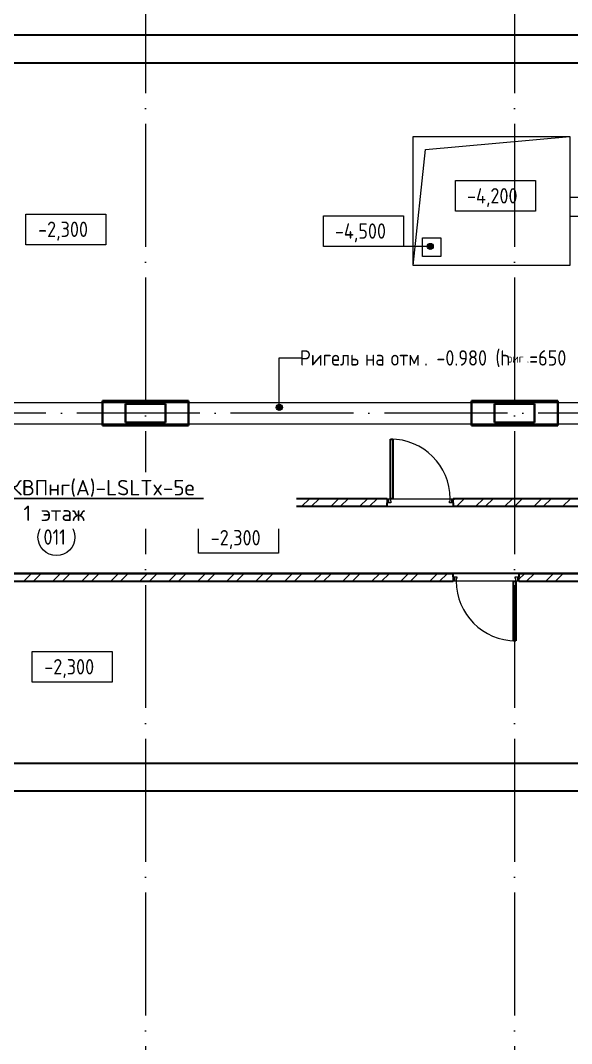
# Model space of a CAD drawing. Header units: millimetres. Extents: x -695119 to 412940, y -249585 to 622758.
# Drawn here: x -122566 to -113608, y 92235 to 108875 of the extents above; entities that cross this region are included whole.
import ezdxf
from ezdxf import colors
from ezdxf.entities.mleader import LeaderData, LeaderLine
from ezdxf.math import Vec2, Vec3

# ---------------------------------------------------------------- set-up
doc = ezdxf.new("R2010")
doc.units = ezdxf.units.MM
doc.linetypes.add('ADSK_Линия сетки', pattern=[25, 20, -2.5, 0, -2.5])
doc.linetypes.add('ADSK_Сверху', pattern=[450, 300, -150])
for name, color, linetype, lineweight in [('Аннотация', 252, 'Continuous', 18), ('Двери', 8, 'Continuous', 9), ('Линии', 7, 'Continuous', 9), ('Марки помещений', 8, 'Continuous', 20), ('Несущие колонны', 252, 'Continuous', 18), ('Оси', 252, 'Continuous', 9), ('Отметки', 252, 'Continuous', 9), ('Перекрытие', 252, 'Continuous', 18), ('Стены наружные', 252, 'Continuous', 18)]:
    doc.layers.add(name, color=color, linetype=linetype, lineweight=lineweight)
doc.styles.add('GOST Common_2', font='', dxfattribs={"width": 0.9, "height": 250})
doc.styles.add('GOST Common_3', font='', dxfattribs={"height": 3.5})
doc.styles.add('Mipgost_5', font='', dxfattribs={"height": 250})
doc.styles.get('GOST Common_2').set_extended_font_data('GOST type B')
doc.styles.get('GOST Common_3').set_extended_font_data('GOST type B')
doc.styles.get('Mipgost_5').set_extended_font_data('Mipgost')

# ---------------------------------------------------------------- blocks, each defined once
blk = doc.blocks.new('подвал')
at = {"layer": 'Аннотация', "lineweight": 9, "true_color": 0x636466}
h = blk.add_hatch(color=251, dxfattribs=at)
edge = h.paths.add_edge_path()
edge.add_arc((-193009, 20256), 50, 0, 360)
at = {"layer": 'Отметки', "true_color": 0x636466}
h = blk.add_hatch(color=251, dxfattribs=at)
edge = h.paths.add_edge_path()
edge.add_arc((-190556, 22874), 50, 0, 360)
at = {"layer": 'Аннотация', "color": 251, "lineweight": 20, "true_color": 0x636466}
for p, q in [((-190146, 23447), (-190146, 23947)), ((-190146, 23947), (-188846, 23947)), ((-188846, 23947), (-188846, 23447)), ((-197129, 22901), (-197129, 23401)), ((-197129, 23401), (-195829, 23401)), ((-195829, 23401), (-195829, 22901)), ((-192293, 22874), (-192293, 23374)), ((-192293, 23374), (-190993, 23374)), ((-190993, 23374), (-190993, 22874)), ((-188846, 23447), (-190146, 23447)), ((-195829, 22901), (-197129, 22901)), ((-190993, 22874), (-192293, 22874)), ((-194322, 17885), (-194322, 18385)), ((-194322, 18385), (-193022, 18385)), ((-193022, 18385), (-193022, 17885)), ((-193022, 17885), (-194322, 17885)), ((-197029, 15786), (-197029, 16286)), ((-197029, 16286), (-195729, 16286)), ((-195729, 16286), (-195729, 15786)), ((-195729, 15786), (-197029, 15786))]:
    blk.add_line(p, q, dxfattribs=at)
at = {"layer": 'Аннотация', "color": 251, "lineweight": 9, "true_color": 0x636466}
for p, q in [((-193009, 21061), (-192652, 21061)), ((-193009, 20256), (-193009, 21061))]:
    blk.add_line(p, q, dxfattribs=at)
blk.add_circle((-193009, 20256), 50, dxfattribs=at)
at = {"layer": 'Двери', "color": 251, "lineweight": 30, "true_color": 0x636466}
for p, q in [((-191204, 19742), (-191164, 19742)), ((-191204, 18772), (-191204, 19742)), ((-191164, 19742), (-191164, 18772)), ((-191164, 18772), (-191204, 18772)), ((-189204, 16462), (-189204, 17432)), ((-189204, 17432), (-189164, 17432)), ((-189164, 17432), (-189164, 16462)), ((-189164, 16462), (-189204, 16462))]:
    blk.add_line(p, q, dxfattribs=at)
at = {"layer": 'Двери', "color": 251, "true_color": 0x636466}
for p, q in [((-191254, 18772), (-191234, 18772)), ((-191254, 18702), (-191254, 18772)), ((-191234, 18702), (-191254, 18702)), ((-191234, 18772), (-191204, 18772)), ((-191234, 18702), (-191234, 18772)), ((-191234, 18772), (-191234, 18702)), ((-191194, 18702), (-191234, 18702)), ((-191204, 18772), (-191204, 18732)), ((-191204, 18732), (-191194, 18732)), ((-191194, 18732), (-191194, 18702)), ((-190244, 18732), (-190234, 18732)), ((-190244, 18702), (-190244, 18732)), ((-190204, 18702), (-190244, 18702)), ((-190234, 18772), (-190204, 18772)), ((-190234, 18732), (-190234, 18772)), ((-190204, 18772), (-190204, 18702)), ((-190204, 18772), (-190184, 18772)), ((-190204, 18702), (-190204, 18772)), ((-190184, 18702), (-190204, 18702)), ((-190184, 18772), (-190184, 18702)), ((-190184, 17502), (-190164, 17502)), ((-190184, 17432), (-190184, 17502)), ((-190164, 17432), (-190164, 17502)), ((-190164, 17502), (-190124, 17502)), ((-190164, 17502), (-190164, 17432)), ((-190134, 17472), (-190134, 17432)), ((-190124, 17472), (-190134, 17472)), ((-190124, 17502), (-190124, 17472)), ((-189174, 17502), (-189134, 17502)), ((-189174, 17472), (-189174, 17502)), ((-189164, 17472), (-189174, 17472)), ((-189164, 17432), (-189164, 17472)), ((-189134, 17502), (-189134, 17432)), ((-189134, 17432), (-189134, 17502)), ((-189134, 17502), (-189114, 17502)), ((-189114, 17502), (-189114, 17432)), ((-190164, 17432), (-190184, 17432)), ((-190134, 17432), (-190164, 17432)), ((-189134, 17432), (-189164, 17432)), ((-189114, 17432), (-189134, 17432))]:
    blk.add_line(p, q, dxfattribs=at)
for centre, start, end in [((-191204, 18772), 0, 90), ((-189164, 17432), 180, 270)]:
    blk.add_arc(centre, 970, start, end, dxfattribs=at)
at = {"layer": 'Линии', "color": 251, "linetype": 'ADSK_Сверху', "ltscale": 100, "true_color": 0x636466}
for p, q in [((-178138, 23669), (-188284, 23669)), ((-188284, 23669), (-188284, 23369)), ((-188284, 23369), (-178138, 23369)), ((-200744, 20337), (-180279, 20337)), ((-200744, 19987), (-180279, 19987))]:
    blk.add_line(p, q, dxfattribs=at)
at = {"layer": 'Марки помещений', "color": 251, "true_color": 0x636466}
blk.add_circle((-196632, 18145), 300, dxfattribs=at)
at = {"layer": 'Несущие колонны', "color": 251, "lineweight": 40, "true_color": 0x636466}
for p, q in [((-195884, 19962), (-195884, 20362)), ((-195884, 20362), (-194484, 20362)), ((-195509, 20012), (-195509, 20312)), ((-195509, 20312), (-194859, 20312)), ((-194859, 20312), (-194859, 20012)), ((-194484, 20362), (-194484, 19962)), ((-189884, 19962), (-189884, 20362)), ((-189884, 20362), (-188484, 20362)), ((-189509, 20012), (-189509, 20312)), ((-189509, 20312), (-188859, 20312)), ((-188859, 20312), (-188859, 20012)), ((-188484, 20362), (-188484, 19962)), ((-194859, 20012), (-195509, 20012)), ((-188859, 20012), (-189509, 20012)), ((-194484, 19962), (-195884, 19962)), ((-188484, 19962), (-189884, 19962))]:
    blk.add_line(p, q, dxfattribs=at)
at = {"layer": 'Несущие колонны', "color": 251, "true_color": 0x636466}
for p, q in [((-195884, 20362), (-194484, 20362)), ((-195884, 19962), (-195884, 20362)), ((-195509, 20312), (-194859, 20312)), ((-195509, 20012), (-195509, 20312)), ((-194859, 20312), (-194859, 20012)), ((-194484, 20362), (-194484, 19962)), ((-189884, 20362), (-188484, 20362)), ((-189884, 19962), (-189884, 20362)), ((-189509, 20312), (-188859, 20312)), ((-189509, 20012), (-189509, 20312)), ((-188859, 20312), (-188859, 20012)), ((-188484, 20362), (-188484, 19962)), ((-194859, 20012), (-195509, 20012)), ((-188859, 20012), (-189509, 20012)), ((-194484, 19962), (-195884, 19962)), ((-188484, 19962), (-189884, 19962))]:
    blk.add_line(p, q, dxfattribs=at)
at = {"layer": 'Оси', "color": 251, "linetype": 'ADSK_Линия сетки', "ltscale": 100, "true_color": 0x636466}
for p, q in [((-195184, 29868), (-195184, -28568)), ((-189184, 29868), (-189184, -28568)), ((-174301, 25862), (-244444, 25862)), ((-174301, 20162), (-244444, 20162)), ((-174301, 14462), (-244444, 14462))]:
    blk.add_line(p, q, dxfattribs=at)
at = {"layer": 'Отметки', "color": 251, "lineweight": 20, "true_color": 0x636466}
blk.add_line((-190556, 22874), (-191643, 22874), dxfattribs=at)
at = {"layer": 'Отметки', "color": 251, "true_color": 0x636466}
blk.add_circle((-190556, 22874), 50, dxfattribs=at)
at = {"layer": 'Перекрытие', "color": 251, "true_color": 0x636466}
for p, q in [((-190834, 24662), (-188284, 24662)), ((-190834, 22562), (-190834, 24662)), ((-190635, 24451), (-188284, 24662)), ((-188284, 24662), (-188284, 22562)), ((-190834, 22562), (-190635, 24451)), ((-190684, 23012), (-190384, 23012)), ((-190684, 22712), (-190684, 23012)), ((-190384, 23012), (-190384, 22712)), ((-190384, 22712), (-190684, 22712)), ((-188284, 22562), (-190834, 22562)), ((-191164, 18772), (-190234, 18772)), ((-189204, 17432), (-190134, 17432))]:
    blk.add_line(p, q, dxfattribs=at)
at = {"layer": 'Стены наружные', "color": 251, "lineweight": 30, "true_color": 0x636466}
for p, q in [((-176934, 26312), (-231434, 26312)), ((-200744, 25862), (-185394, 25862)), ((-191254, 18772), (-200744, 18772)), ((-200744, 18652), (-191254, 18652)), ((-191254, 18652), (-191254, 18702)), ((-185394, 18772), (-190184, 18772)), ((-190184, 18702), (-190184, 18652)), ((-190184, 18652), (-185394, 18652)), ((-190184, 17552), (-200744, 17552)), ((-190184, 17502), (-190184, 17552)), ((-186594, 17552), (-189114, 17552)), ((-189114, 17552), (-189114, 17502)), ((-200744, 17432), (-190184, 17432)), ((-189114, 17432), (-186714, 17432)), ((-184754, 14462), (-200744, 14462)), ((-184754, 14012), (-200684, 14012))]:
    blk.add_line(p, q, dxfattribs=at)
at = {"layer": 'Стены наружные', "color": 251, "true_color": 0x636466}
for p, q in [((-185409, 18637), (-200744, 18637)), ((-191254, 18652), (-190184, 18652)), ((-200744, 17567), (-186579, 17567)), ((-189114, 17552), (-190184, 17552))]:
    blk.add_line(p, q, dxfattribs=at)
at = {"layer": 'Стены наружные', "color": 251, "linetype": 'Continuous', "lineweight": 9, "true_color": 0x636466}
for p, q in [((-197198, 18652), (-197078, 18772)), ((-196884, 18652), (-196764, 18772)), ((-196727, 18652), (-196607, 18772)), ((-196413, 18652), (-196293, 18772)), ((-196255, 18652), (-196135, 18772)), ((-195941, 18652), (-195821, 18772)), ((-195784, 18652), (-195664, 18772)), ((-195470, 18652), (-195350, 18772)), ((-195312, 18652), (-195192, 18772)), ((-194998, 18652), (-194878, 18772)), ((-194841, 18652), (-194721, 18772)), ((-194527, 18652), (-194407, 18772)), ((-194370, 18652), (-194250, 18772)), ((-194055, 18652), (-193935, 18772)), ((-193898, 18652), (-193778, 18772)), ((-193584, 18652), (-193464, 18772)), ((-193427, 18652), (-193307, 18772)), ((-193112, 18652), (-192992, 18772)), ((-192955, 18652), (-192835, 18772)), ((-192641, 18652), (-192521, 18772)), ((-192484, 18652), (-192364, 18772)), ((-192169, 18652), (-192049, 18772)), ((-192012, 18652), (-191892, 18772)), ((-191698, 18652), (-191578, 18772)), ((-191541, 18652), (-191421, 18772)), ((-190184, 18752), (-190163, 18772)), ((-190126, 18652), (-190006, 18772)), ((-189812, 18652), (-189692, 18772)), ((-189655, 18652), (-189535, 18772)), ((-189341, 18652), (-189221, 18772)), ((-189183, 18652), (-189063, 18772)), ((-188869, 18652), (-188749, 18772)), ((-188712, 18652), (-188592, 18772)), ((-188398, 18652), (-188278, 18772)), ((-197161, 17432), (-197041, 17552)), ((-197004, 17432), (-196884, 17552)), ((-196690, 17432), (-196570, 17552)), ((-196532, 17432), (-196412, 17552)), ((-196218, 17432), (-196098, 17552)), ((-196061, 17432), (-195941, 17552)), ((-195747, 17432), (-195627, 17552)), ((-195590, 17432), (-195470, 17552)), ((-195275, 17432), (-195155, 17552)), ((-195118, 17432), (-194998, 17552)), ((-194804, 17432), (-194684, 17552)), ((-194647, 17432), (-194527, 17552)), ((-194332, 17432), (-194212, 17552)), ((-194175, 17432), (-194055, 17552)), ((-193861, 17432), (-193741, 17552)), ((-193704, 17432), (-193584, 17552)), ((-193389, 17432), (-193269, 17552)), ((-193232, 17432), (-193112, 17552)), ((-192918, 17432), (-192798, 17552)), ((-192761, 17432), (-192641, 17552)), ((-192446, 17432), (-192326, 17552)), ((-192289, 17432), (-192169, 17552)), ((-191975, 17432), (-191855, 17552)), ((-191818, 17432), (-191698, 17552)), ((-191503, 17432), (-191383, 17552)), ((-191346, 17432), (-191226, 17552)), ((-191032, 17432), (-190912, 17552)), ((-190875, 17432), (-190755, 17552)), ((-190561, 17432), (-190441, 17552)), ((-190403, 17432), (-190283, 17552)), ((-189114, 17464), (-189026, 17552)), ((-188989, 17432), (-188869, 17552)), ((-188675, 17432), (-188555, 17552)), ((-188518, 17432), (-188398, 17552))]:
    blk.add_line(p, q, dxfattribs=at)
at = {"layer": 'Аннотация', "color": 251, "true_color": 0x636466, "width": 0.9}
for s, height, style, p in [('Ригель', 250, 'GOST Common_2', (-192674, 20936)), ('. -0.980 (h', 250, 'GOST Common_2', (-190656, 20936)), ('=650', 250, 'GOST Common_2', (-188948, 20936)), ('на', 250, 'GOST Common_2', (-191615, 20936)), ('отм', 250, 'GOST Common_2', (-191198, 20936)), ('риг', 138.8, 'GOST Common_3', (-189307, 20985)), ('.', 139, 'GOST Common_3', (-188985, 20985))]:
    blk.add_text(s, height=height, dxfattribs=dict(at, style=style)).set_placement(p)
at = {"layer": 'Марки помещений', "color": 251, "true_color": 0x636466, "style": 'GOST Common_2', "width": 0.9}
blk.add_text('011', height=250, dxfattribs=at).set_placement((-196843, 18023))
at = {"layer": 'Отметки', "color": 251, "true_color": 0x636466, "style": 'GOST Common_2', "width": 0.9}
for s, p in [('-4,200', (-189958, 23573)), ('-2,300', (-196930, 23028)), ('-4,500', (-192106, 23000)), ('-2,300', (-194124, 18012)), ('-2,300', (-196830, 15913))]:
    blk.add_text(s, height=250, dxfattribs=at).set_placement(p)

msp = doc.modelspace()

# ---------------------------------------------------------------- block references
msp.add_blockref('подвал', (74650.568, 82325.3))

# ---------------------------------------------------------------- next in the draw order: leaders
ml = msp.add_multileader_mtext('Standard')
ml.set_content('{\\fISOCPEUR|b0|i0|c204|p34;2хКВПнг(А)-LSLTx-5е\\Pна 1 этаж}', color=256, style='Mipgost_5')
ml.set_leader_properties()
ml.build(insert=Vec2(0, 0))
ml.multileader.update_dxf_attribs({"text_left_attachment_type": 6, "text_right_attachment_type": 6, "dogleg_length": 100})
ctx = ml.context
ctx.base_point, ctx.char_height, ctx.plane_origin = Vec3(-123048.265, 101101.505), 250, Vec3(-118280.224, 88533.356)
ctx.left_attachment, ctx.right_attachment = 6, 6
notes = []
notes.append((ctx, [(1, (1, 1, 0), (-123148.265, 101101.505), (1, 0), 100, [(0, [(-124896.508, 99351.099)], 0, [])])]))
ctx.mtext.insert, ctx.mtext.width, ctx.mtext.flow_direction = Vec3(-123046.265, 101401.505), 4836.8115, 5
ctx.mtext.has_bg_fill, ctx.mtext.bg_color, ctx.mtext.bg_scale_factor, ctx.mtext.bg_transparency, ctx.mtext.use_window_bg_color = 1, -1027028792, 1.5, 0, 1
for ctx, leaders in notes:
    for number, flags, end, landing, length, lines in leaders:
        leader = LeaderData()
        leader.index, (leader.has_last_leader_line, leader.has_dogleg_vector, leader.attachment_direction) = number, flags
        leader.last_leader_point, leader.dogleg_vector, leader.dogleg_length = Vec3(end), Vec3(landing), length
        for number, points, colour, breaks in lines:
            line = LeaderLine()
            line.index, line.vertices, line.color, line.breaks = number, Vec3.list(points), colors.encode_raw_color(colour), breaks
            leader.lines.append(line)
        ctx.leaders.append(leader)

doc.saveas('drawing.dxf')
